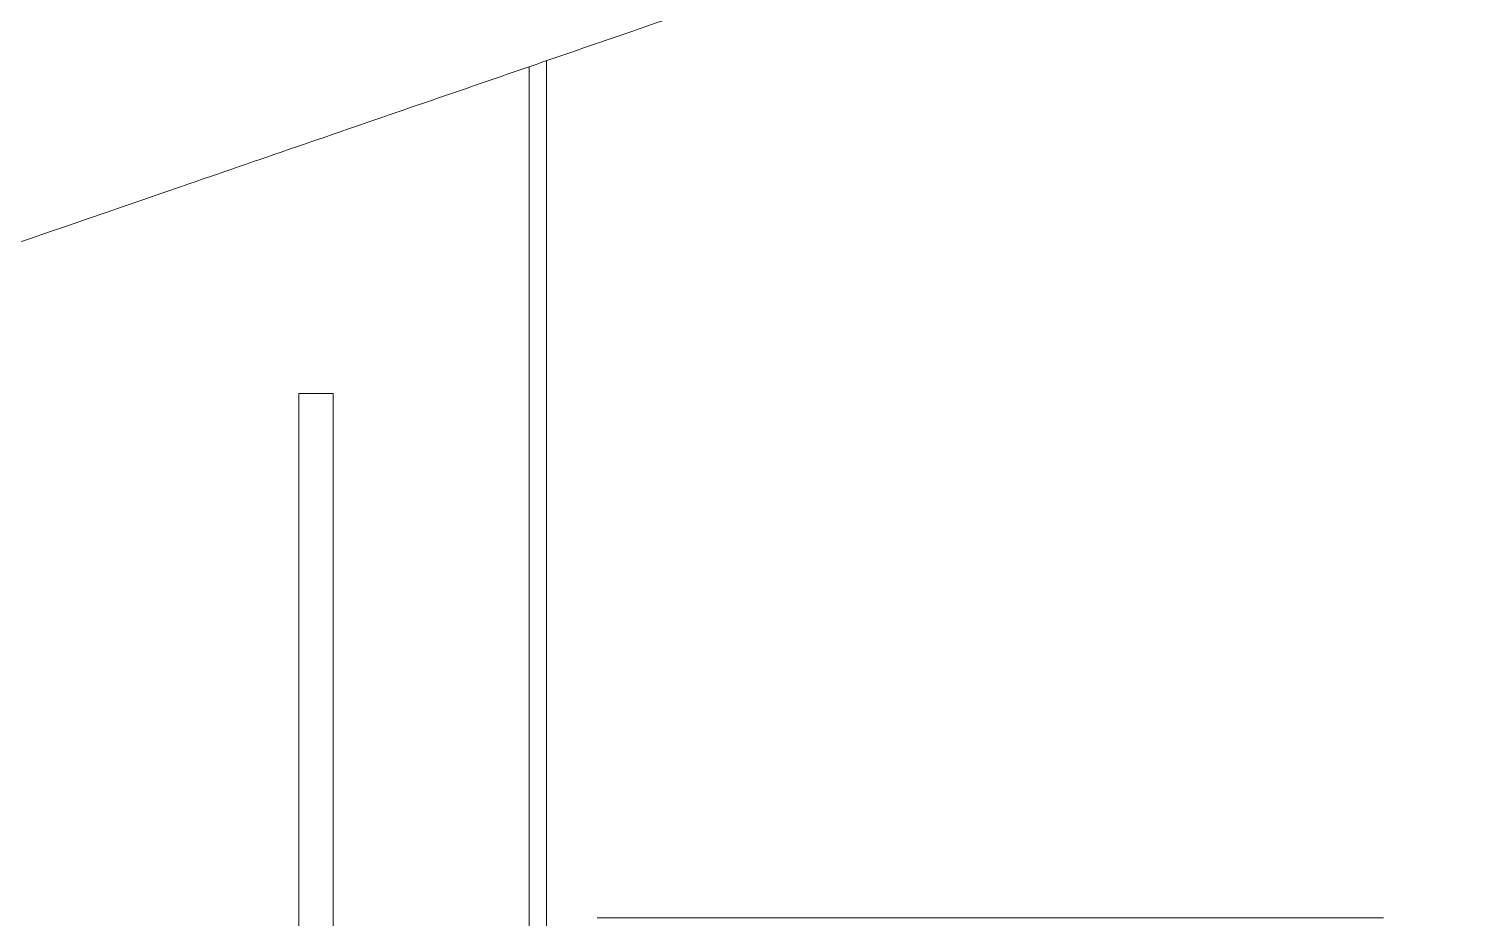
# Model space of a CAD drawing. Header units: millimetres. Extents: x -6909 to -4533, y -2578 to 782.
# Drawn here: x -5752.45 to -5710.28, y 533.11 to 558.94 of the extents above; entities that cross this region are included whole.
import ezdxf

# ---------------------------------------------------------------- set-up
doc = ezdxf.new("R2010")
doc.units = ezdxf.units.MM

msp = doc.modelspace()

# ---------------------------------------------------------------- linework, layer by layer
at = {"linetype": 'Continuous', "lineweight": 18}
for p, q in [((-5737.414, 558.017), (-5737.414, 463.14)), ((-5737.914, 557.845), (-5737.914, 463.14)), ((-5744.614, 548.349), (-5743.614, 548.349)), ((-5744.614, 520.349), (-5744.614, 548.349)), ((-5743.614, 548.349), (-5743.614, 520.349)), ((-5713.086, 533.111), (-5735.944, 533.111))]:
    msp.add_line(p, q, dxfattribs=at)
for points, knots in [([(-5672.353, 594.169), (-5672.35, 594.17), (-5672.43, 594.143), (-5673.39, 593.812), (-5676.004, 592.912), (-5679.697, 591.64), (-5684.224, 590.081), (-5690.075, 588.067), (-5697.333, 585.568), (-5705.962, 582.597), (-5714.678, 579.596), (-5723.196, 576.663), (-5731.295, 573.874), (-5738.892, 571.258), (-5750.452, 567.278), (-5766.951, 561.597), (-5785.149, 555.33), (-5800.055, 550.198), (-5811.475, 546.266), (-5823.108, 542.26), (-5835.027, 538.156), (-5847.053, 534.013), (-5855.021, 531.264), (-5859.016, 529.885), (-5859.386, 529.757)], [0, 0, 0, 0, 0.0102032, 0.0491348, 0.0870418, 0.1235837, 0.1584698, 0.1915829, 0.2362959, 0.2776455, 0.3157014, 0.3504823, 0.3819821, 0.4101861, 0.4360283, 0.5088002, 0.5844223, 0.6235474, 0.6632021, 0.7042459, 0.7484132, 0.7955907, 0.845639, 0.8507963, 0.8507963, 0.8507963, 0.8507963]), ([(-5837.53, 523.547), (-5835.052, 524.399), (-5828.756, 526.566), (-5818.515, 530.092), (-5807.009, 534.054), (-5795.708, 537.945), (-5781.968, 542.677), (-5765.924, 548.201), (-5751.566, 553.145), (-5741.368, 556.656), (-5734.694, 558.954), (-5727.766, 561.34), (-5720.656, 563.788), (-5713.426, 566.278), (-5706.207, 568.763), (-5698.944, 571.264), (-5691.82, 573.717), (-5685.468, 575.904), (-5679.992, 577.79), (-5675.465, 579.349), (-5671.772, 580.62), (-5669.157, 581.52), (-5668.197, 581.851), (-5668.117, 581.878), (-5668.12, 581.877)], [0.2238156, 0.2238156, 0.2238156, 0.2238156, 0.2532069, 0.2968372, 0.3374129, 0.3766743, 0.4154158, 0.47977, 0.5421162, 0.566008, 0.5896998, 0.6154343, 0.6439401, 0.6722495, 0.7028339, 0.7356963, 0.7708568, 0.8083659, 0.8414878, 0.8763832, 0.912935, 0.9508521, 0.9897941, 1, 1, 1, 1])]:
    msp.add_open_spline(points, degree=3, knots=knots, dxfattribs=at)

doc.saveas('drawing.dxf')
